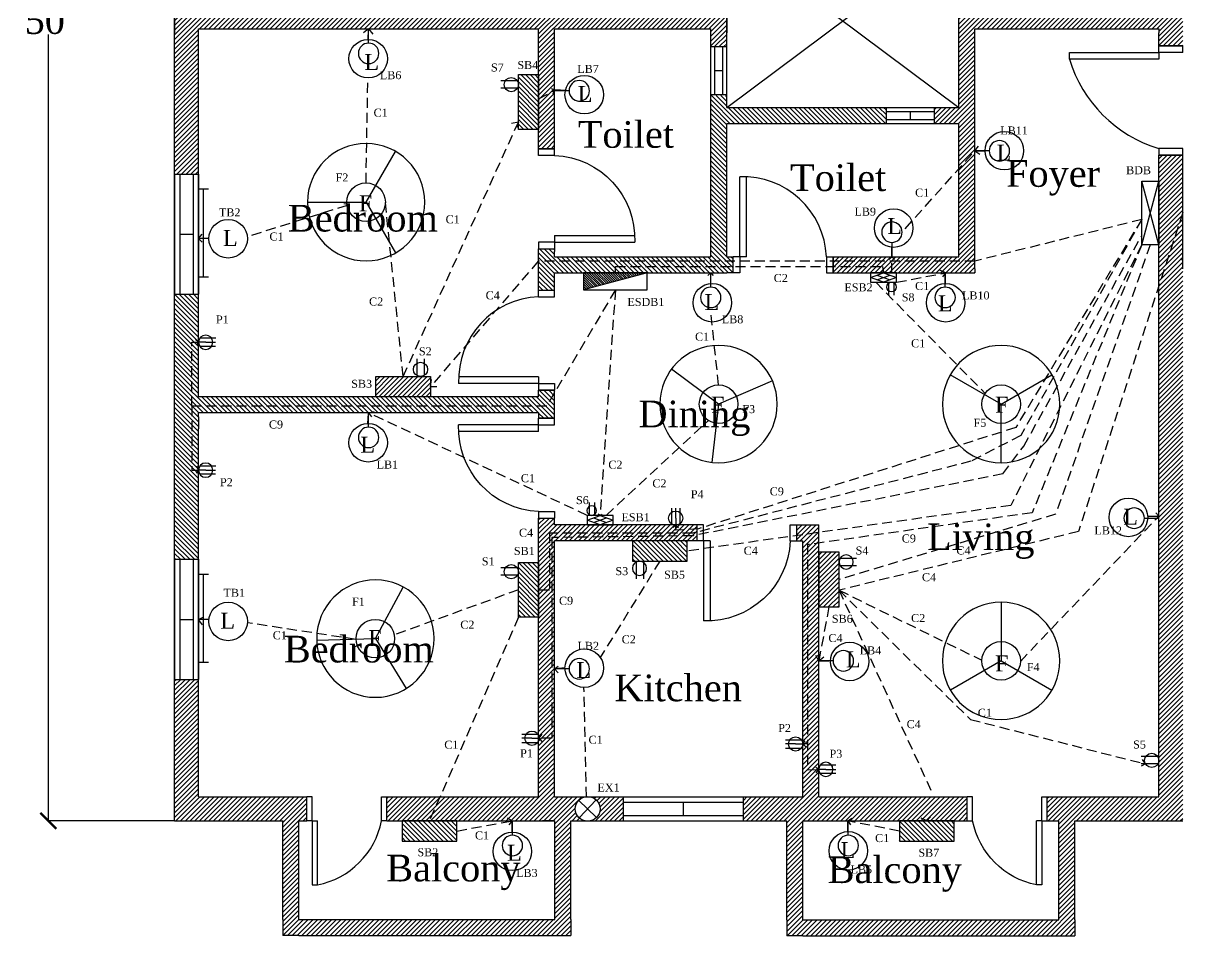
# Model space of a CAD drawing. Header units: inches. Extents: x -263 to 3557, y 209 to 1002.
# Drawn here: x -262.6 to 172.1, y 209.4 to 551.6 of the extents above; entities that cross this region are included whole.
import ezdxf

# ---------------------------------------------------------------- set-up
doc = ezdxf.new("R2010")
doc.units = ezdxf.units.IN
doc.header["$LTSCALE"] = 15
doc.header["$MEASUREMENT"] = 0
doc.linetypes.add('HIDDEN', pattern=[0.375, 0.25, -0.125])
for name, color, linetype in [('ConFit_name', 222, 'Continuous'), ('Dimensions', 18, 'Continuous'), ('Door', 84, 'Continuous'), ('EC', 20, 'HIDDEN'), ('EC_ARROW', 20, 'HIDDEN'), ('Fittings', 194, 'Continuous'), ('Fixtures', 34, 'Continuous'), ('GC', 152, 'HIDDEN'), ('GC_ARROW', 152, 'HIDDEN'), ('Hatches', 150, 'Continuous'), ('LF', 34, 'Continuous'), ('Text', 11, 'Continuous'), ('Window', 222, 'Continuous')]:
    doc.layers.add(name, color=color, linetype=linetype)
doc.styles.get("Standard").update_dxf_attribs({"font": 'times.ttf', "height": 10})
doc.dimstyles.get("Standard").update_dxf_attribs({"dimtxt": 6, "dimasz": 6, "dimexe": 0.18, "dimexo": 0.0625, "dimgap": 0.09, "dimtad": 0, "dimtih": 1, "dimtoh": 1, "dimzin": 0, "dimdsep": 46, "dimlunit": 4, "dimtxsty": 'Standard', "dimblk": 'ARCHTICK', "dimcen": 0.0625, "dimadec": 0, "dimazin": 0, "dimtfac": 1, "dimtofl": 0, "dimtmove": 0, "dimatfit": 3, "dimfxl": 1, "dimtolj": 1, "dimtzin": 0, "dimarcsym": 0})

# ---------------------------------------------------------------- blocks, each defined once
blk = doc.blocks.new('maindoor')
at = {"layer": 'Door'}
for p, q in [((9, 0), (0, 0)), ((0, 0), (0, -2.5)), ((9, -2.5), (9, 0)), ((0, -2.5), (9, -2.5)), ((0, -38.5), (9, -38.5)), ((0, -38.5), (0, -41)), ((9, -38.5), (9, -36)), ((9, -36), (42.5, -36)), ((9, -38.5), (9, -41)), ((42.5, -38.5), (9, -38.5)), ((42.5, -36), (42.5, -38.5)), ((0, -41), (0.08, -41)), ((9, -41), (0.08, -41))]:
    blk.add_line(p, q, dxfattribs=at)
blk.add_arc((-5.47, -50.47), 50.1, 16.7839, 73.2161, dxfattribs=at)
blk = doc.blocks.new('Maingate')
at = {"layer": 'Door'}
blk.add_blockref('maindoor', (0, 0), dxfattribs=at)
blk = doc.blocks.new('win')
for p, q in [((760.56, 398.24), (805.56, 398.24)), ((760.56, 398.24), (760.56, 389.24)), ((760.56, 396.24), (805.56, 396.24)), ((783.06, 396.24), (783.06, 391.24)), ((805.56, 398.24), (805.56, 389.24)), ((760.56, 391.24), (805.56, 391.24)), ((760.56, 389.24), (805.56, 389.24))]:
    blk.add_line(p, q)
blk = doc.blocks.new('window_vertical')
at = {"layer": 'Window', "rotation": 270}
blk.add_blockref('win', (-389.24, 805.56), dxfattribs=at)
blk = doc.blocks.new('window_v')
at = {"layer": 'Window'}
blk.add_blockref('win', (-760.56, -389.24), dxfattribs=at)
blk = doc.blocks.new('d22')
at = {"layer": 'Door'}
for p, q in [((0, -9), (0, 0)), ((2, 0), (0, 0)), ((2, -9), (2, 0)), ((28, -9), (28, 0)), ((28, 0), (30, 0)), ((30, -9), (30, 0)), ((2, -9), (0, -9)), ((2, -9), (4, -9)), ((2, -9), (2, -33)), ((4, -33), (4, -9)), ((30, -9), (28, -9)), ((2, -33), (4, -33))]:
    blk.add_line(p, q, dxfattribs=at)
blk.add_arc((-1.89, -3.11), 30.47, 281.1524, 348.8476, dxfattribs=at)
blk = doc.blocks.new('door')
at = {"layer": 'Door', "lineweight": -2}
for p, q in [((2.5, 6), (2.5, 36)), ((5, 6), (5, 36)), ((2.5, 6), (0, 6)), ((0, 0), (0, 6)), ((5, 6), (2.5, 6)), ((2.5, 6), (2.5, 0)), ((35, 6), (35, 0)), ((35, 6), (37.5, 6)), ((37.5, 6), (37.5, 0)), ((2.5, 0), (0, 0)), ((35, 0), (37.5, 0))]:
    blk.add_line(p, q, dxfattribs=at)
blk.add_arc((3.75, 4.75), 31.27, 2.2906, 92.2906, dxfattribs=at)
blk = doc.blocks.new('wi2')
at = {"layer": 'Window', "lineweight": -2}
for p, q in [((0, 6), (0, 0)), ((0, 6), (18, 6)), ((0, 4.5), (18, 4.5)), ((9, 4.5), (9, 1.5)), ((18, 6), (18, 0)), ((0, 1.5), (18, 1.5)), ((0, 0), (18, 0))]:
    blk.add_line(p, q, dxfattribs=at)
blk = doc.blocks.new('_ArchTick')
at = {"color": 0, "linetype": 'ByBlock', "const_width": 0.15}
blk.add_lwpolyline([(-0.5, -0.5), (0.5, 0.5)], dxfattribs=at)
blk = doc.blocks.new('*D45')
at = {"layer": 'Defpoints', "color": 0, "lineweight": -2}
for p in [(-205.87, 852.5), (-253.15, 252.5), (-205.87, 252.5)]:
    blk.add_point(p, dxfattribs=at)
at = {"layer": 'Dimensions', "color": 0, "lineweight": -2}
for p, q in [((-205.93, 852.5), (-253.33, 852.5)), ((-253.15, 852.5), (-253.15, 557.68)), ((-253.15, 252.5), (-253.15, 547.33)), ((-205.93, 252.5), (-253.33, 252.5))]:
    blk.add_line(p, q, dxfattribs=at)
at = {"layer": 'Dimensions', "color": 0, "lineweight": -2, "xscale": 6, "yscale": 6, "zscale": 6}
for p, rotation in [((-253.15, 852.5), 90), ((-253.15, 252.5), 270)]:
    blk.add_blockref('_ArchTick', p, dxfattribs=dict(at, rotation=rotation))
at = {"layer": 'Dimensions', "color": 0, "lineweight": -2, "insert": (-253.15, 552.5), "char_height": 10, "attachment_point": 5}
blk.add_mtext("\\A1;50'", dxfattribs=at)
blk = doc.blocks.new('F')
at = {"layer": 'Fittings', "lineweight": -2}
for p, q in [((0, 0), (11.03, 19.03)), ((-22, 0), (0, 0)), ((0, 0), (10.98, -19.06))]:
    blk.add_line(p, q, dxfattribs=at)
blk.add_circle((0, 0), 22, dxfattribs=at)
blk = doc.blocks.new('LC')
at = {"layer": 'Fittings', "lineweight": -2}
blk.add_circle((0, 0), 3.84, dxfattribs=at)
blk = doc.blocks.new('LB')
at = {"layer": 'Fittings', "lineweight": -2}
blk.add_line((0, 5.39), (0, 0), dxfattribs=at)
blk.add_blockref('LC', (0, 9.23), dxfattribs=at)
blk = doc.blocks.new('SB')
at = {"layer": 'Fixtures', "lineweight": -2}
h = blk.add_hatch(dxfattribs=at)
h.set_pattern_fill('ANSI31', color=256, scale=10, style=0)
h.set_pattern_definition([(45, (151.571, -705.9063), (-0.8838835, 0.8838835), [])])
h.paths.add_polyline_path([(0, 0), (0, 7.61), (-20.56, 7.61), (-20.56, 0)])
blk.add_lwpolyline([(-20.56, 7.61), (0, 7.61), (0, 0), (-20.56, 0)], close=True, dxfattribs=at)
blk = doc.blocks.new('TL')
at = {"layer": 'Fittings', "lineweight": -2}
for p, q in [((1.89, 0), (0, 0)), ((1.89, 0), (1.89, -32.95)), ((3.77, 0), (1.89, 0)), ((1.89, -32.95), (0, -32.95)), ((3.77, -32.95), (1.89, -32.95))]:
    blk.add_line(p, q, dxfattribs=at)
blk = doc.blocks.new('S2')
at = {"layer": 'Fixtures', "lineweight": -2}
for p, q in [((-1.32, -2.32), (-1.32, 3.91)), ((1.46, -2.24), (1.46, 3.91))]:
    blk.add_line(p, q, dxfattribs=at)
blk.add_circle((0, 0), 2.67, dxfattribs=at)
blk = doc.blocks.new('S3')
at = {"layer": 'Fixtures', "lineweight": -2}
for p, q in [((-1.57, 3.74), (-1.57, -2.16)), ((0, 0), (0, 3.74)), ((0, 0), (0, -2.67)), ((1.54, 3.77), (1.54, -2.18))]:
    blk.add_line(p, q, dxfattribs=at)
blk.add_circle((0, 0), 2.67, dxfattribs=at)
blk = doc.blocks.new('BDB')
at = {"layer": 'Fixtures', "lineweight": -2}
for p, q in [((0, 6.41), (23.83, 0)), ((0, 0), (23.83, 6.41))]:
    blk.add_line(p, q, dxfattribs=at)
blk.add_lwpolyline([(0, 6.41), (23.83, 6.41), (23.83, 0), (0, 0)], close=True, dxfattribs=at)
blk = doc.blocks.new('EBDB')
at = {"layer": 'Fixtures', "lineweight": -2}
h = blk.add_hatch(dxfattribs=at)
h.set_pattern_fill('ANSI31', color=256, scale=5, style=0)
h.paths.add_polyline_path([(0, 0), (-23.83, 6.41), (-23.83, 0)])
blk.add_line((0, 0), (-23.83, 6.41), dxfattribs=at)
blk.add_lwpolyline([(0, 0), (-23.83, 0), (-23.83, 6.41), (0, 6.41)], close=True, dxfattribs=at)
blk = doc.blocks.new('ESB')
at = {"layer": 'Fixtures', "lineweight": -2}
for p, q in [((-4.67, 0), (-9.55, -1.78)), ((0.21, -1.78), (-4.67, 0)), ((-9.55, -1.78), (-4.67, -3.56)), ((-7.11, -0.89), (-2.23, -2.67)), ((-7.11, -2.67), (-2.23, -0.89)), ((-4.67, -3.56), (0.21, -1.78))]:
    blk.add_line(p, q, dxfattribs=at)
blk.add_lwpolyline([(-9.55, 0), (0.21, 0), (0.21, -3.56), (-9.55, -3.56)], close=True, dxfattribs=at)
blk = doc.blocks.new('Arrow')
at = {"layer": 'GC_ARROW', "lineweight": -2}
for p, q in [((1.5, 2), (0, 0)), ((0, 0), (2, -1))]:
    blk.add_line(p, q, dxfattribs=at)
blk = doc.blocks.new('ES2')
at = {"layer": 'Fixtures', "lineweight": -2}
for p, q in [((-1, -3), (-1, 1.5)), ((1, -3), (1, 1.5))]:
    blk.add_line(p, q, dxfattribs=at)
blk.add_circle((0, 0), 1.8, dxfattribs=at)

msp = doc.modelspace()

# ---------------------------------------------------------------- hatches: boundary and pattern name
at = {"layer": 'Hatches', "lineweight": -2}
h = msp.add_hatch(dxfattribs=at)
h.set_pattern_fill('ANSI31', color=256, scale=10, style=0)
h.paths.add_polyline_path([(1.132, 557.003), (1.132, 562.204), (-4.868, 562.204), (-4.868, 557.003), (-4.868, 555.503), (-63.368, 555.503), (-63.368, 557.003), (-63.368, 600.5), (-69.368, 600.5), (-69.368, 557.003), (-69.368, 555.503), (-196.868, 555.503), (-196.868, 557.003), (-196.868, 610.003), (-205.868, 610.003), (-205.868, 548.003), (-205.868, 495.003), (-196.868, 495.003), (-196.868, 548.003), (-196.868, 549.503), (-69.368, 549.503), (-69.368, 548.003), (-69.368, 504.507), (-63.368, 504.507), (-63.368, 548.003), (-63.368, 549.503), (-4.868, 549.503), (-4.868, 548.003), (-4.868, 542.803), (1.132, 542.803)])
h.paths.add_polyline_path([(172.132, 557.003), (172.132, 561.903), (163.132, 561.903), (163.132, 557.003), (163.132, 555.503), (94.132, 555.503), (94.132, 557.003), (94.132, 645.503), (94.132, 647.003), (85.132, 647.003), (41, 647.003), (41, 641.003), (85.132, 641.003), (88.132, 641.003), (88.132, 591), (79, 591), (79, 585), (88.132, 585), (88.132, 557.003), (88.132, 548.003), (88.132, 520.007), (79, 520.007), (79, 514.007), (88.132, 514.007), (88.132, 464.003), (85.132, 464.003), (41, 464.003), (41, 458.003), (85.132, 458.003), (94.132, 458.003), (94.132, 459.503), (94.132, 548.003), (94.132, 549.503), (163.132, 549.503), (163.132, 548.003), (163.132, 543.103), (172.132, 543.103), (172.132, 548.003)])
h.paths.add_polyline_path([(340.132, 557.003), (340.132, 585), (349.264, 585), (349.264, 591), (340.132, 591), (340.132, 641.003), (343.132, 641.003), (387.264, 641.003), (387.264, 647.003), (343.132, 647.003), (334.132, 647.003), (334.132, 645.503), (334.132, 557.003), (334.132, 555.503), (265.132, 555.503), (265.132, 557.003), (265.132, 561.903), (256.132, 561.903), (256.132, 557.003), (256.132, 548.003), (256.132, 543.103), (265.132, 543.103), (265.132, 548.003), (265.132, 549.503), (334.132, 549.503), (334.132, 548.003), (334.132, 459.503), (334.132, 458.003), (343.132, 458.003), (387.264, 458.003), (387.264, 464.003), (343.132, 464.003), (340.132, 464.003), (340.132, 514.007), (349.264, 514.007), (349.264, 520.007), (340.132, 520.007), (340.132, 548.003)])
h.paths.add_polyline_path([(634.132, 557.003), (634.132, 610.003), (625.132, 610.003), (625.132, 557.003), (625.132, 555.503), (497.632, 555.503), (497.632, 557.003), (497.632, 600.5), (491.632, 600.5), (491.632, 557.003), (491.632, 555.503), (433.132, 555.503), (433.132, 557.003), (433.132, 562.204), (427.132, 562.204), (427.132, 548.003), (427.132, 542.803), (433.132, 542.803), (433.132, 548.003), (433.132, 549.503), (491.632, 549.503), (491.632, 548.003), (491.632, 504.507), (497.632, 504.507), (497.632, 548.003), (497.632, 549.503), (625.132, 549.503), (625.132, 548.003), (625.132, 495.003), (634.132, 495.003)])
h = msp.add_hatch(dxfattribs=at)
h.set_pattern_fill('ANSI31', color=256, scale=10, style=0)
h.set_pattern_definition([(315, (0, 1105.0067), (-0.8838835, -0.8838835), [])])
h.paths.add_polyline_path([(-63.368, 403.507), (-69.368, 403.507), (-69.368, 405.507), (-196.868, 405.507), (-196.868, 404.003), (-196.868, 399.503), (-196.868, 350.566), (-205.868, 350.566), (-205.868, 450.003), (-196.868, 450.003), (-196.868, 411.507), (-69.368, 411.507), (-69.368, 414.007), (-63.368, 414.007)])
h.paths.add_polyline_path([(1.132, 464.003), (3.5, 464.003), (3.5, 458.003), (1.132, 458.003), (-4.868, 458.003), (-63.368, 458.003), (-63.368, 451.507), (-69.368, 451.507), (-69.368, 467.007), (-63.368, 467.007), (-63.368, 466.003), (-63.368, 464.003), (-4.868, 464.003), (-4.868, 524.507), (1.132, 524.507), (1.132, 520.007), (61, 520.007), (61, 514.007), (1.132, 514.007)])
h = msp.add_hatch(dxfattribs=at)
h.set_pattern_fill('ANSI31', color=256, scale=10, style=0)
h.paths.add_polyline_path([(27.424, 363.503), (27.424, 357.503), (29.632, 357.503), (29.632, 261.503), (7.403, 261.503), (7.406, 252.503), (23.694, 252.503), (23.694, 209.404), (131.694, 209.404), (131.694, 252.503), (172.132, 252.503), (172.121, 468.503), (172.121, 502.103), (163.132, 502.103), (163.132, 261.503), (121.326, 261.503), (121.326, 252.503), (125.694, 252.503), (125.694, 215.404), (29.694, 215.404), (29.694, 252.503), (91.326, 252.503), (91.326, 261.503), (35.632, 261.503), (35.632, 363.503)])
edge = h.paths.add_edge_path()
edge.add_arc((-51, 257.003), 4.641, 284.1361, 435.86389)
edge.add_line((-49.867, 261.503), (-37.597, 261.503))
edge.add_line((-37.597, 261.503), (-37.594, 252.503))
edge.add_line((-37.594, 252.503), (-49.867, 252.503))
edge = h.paths.add_edge_path()
edge.add_arc((-51, 257.003), 4.641, 104.13611, 255.8639)
edge.add_line((-52.133, 252.503), (-57.287, 252.503))
edge.add_line((-57.287, 252.503), (-57.287, 209.503))
edge.add_line((-57.287, 209.503), (-165.287, 209.503))
edge.add_line((-165.287, 209.503), (-165.287, 252.503))
edge.add_line((-165.287, 252.503), (-205.868, 252.503))
edge.add_line((-205.868, 252.503), (-205.868, 305.566))
edge.add_line((-205.868, 305.566), (-196.868, 305.566))
edge.add_line((-196.868, 305.566), (-196.868, 261.503))
edge.add_line((-196.868, 261.503), (-156.272, 261.503))
edge.add_line((-156.272, 261.503), (-156.272, 252.503))
edge.add_line((-156.272, 252.503), (-159.287, 252.503))
edge.add_line((-159.287, 252.503), (-159.287, 215.503))
edge.add_line((-159.287, 215.503), (-63.287, 215.503))
edge.add_line((-63.287, 215.503), (-63.287, 252.503))
edge.add_line((-63.287, 252.503), (-126.272, 252.503))
edge.add_line((-126.272, 252.503), (-126.272, 261.503))
edge.add_line((-126.272, 261.503), (-69.368, 261.503))
edge.add_line((-69.368, 261.503), (-69.368, 366.007))
edge.add_line((-69.368, 366.007), (-63.368, 366.007))
edge.add_line((-63.368, 366.007), (-63.368, 363.503))
edge.add_line((-63.368, 363.503), (-10.076, 363.503))
edge.add_line((-10.076, 363.503), (-10.076, 357.503))
edge.add_line((-10.076, 357.503), (-63.368, 357.503))
edge.add_line((-63.368, 357.503), (-63.368, 261.503))
edge.add_line((-63.368, 261.503), (-52.133, 261.503))

# ---------------------------------------------------------------- linework, layer by layer
for p, q in [((-205.868, 852.503), (-205.868, 548.003)), ((1.132, 585), (1.132, 548.003)), ((-205.868, 252.503), (-205.868, 557.003)), ((1.132, 520.007), (1.132, 557.003)), ((-196.868, 549.503), (-69.368, 549.503)), ((-196.868, 411.507), (-196.868, 548.003)), ((-196.868, 411.507), (-196.868, 548.003)), ((-63.368, 549.503), (-4.868, 549.503)), ((-4.868, 464.003), (-4.868, 548.003)), ((88.132, 520.007), (88.132, 548.003)), ((94.132, 549.503), (163.132, 549.503)), ((94.132, 459.503), (94.132, 548.003)), ((163.132, 543.103), (163.132, 548.003)), ((172.132, 543.103), (163.132, 543.103)), ((163.132, 543.003), (163.132, 543.003)), ((94.132, 518.003), (94.132, 518.003)), ((94.132, 518.003), (94.132, 518.003)), ((1.132, 464.003), (1.132, 514.007)), ((88.132, 464.003), (88.132, 514.007)), ((172.121, 502.103), (163.132, 502.103)), ((163.132, 468.503), (163.132, 502.103)), ((172.121, 502.103), (163.132, 502.103)), ((163.132, 502.103), (172.121, 502.103)), ((172.121, 468.503), (172.121, 502.103)), ((-63.368, 464.003), (-63.368, 466.003)), ((163.132, 261.503), (163.132, 468.503)), ((-63.368, 464.003), (-4.868, 464.003)), ((85.132, 464.003), (88.132, 464.003)), ((-63.368, 458.003), (-4.868, 458.003)), ((41, 458.003), (85.132, 458.003)), ((-196.868, 404.003), (-196.868, 405.507)), ((-196.868, 404.003), (-196.868, 405.507)), ((-63.368, 404.003), (-63.368, 406.003)), ((-196.868, 261.503), (-196.868, 399.503)), ((-196.868, 261.503), (-196.868, 399.503)), ((-69.368, 261.503), (-69.368, 363.503)), ((24.924, 363.503), (34.132, 363.503)), ((35.632, 261.503), (35.632, 363.503)), ((-63.368, 261.503), (-63.368, 357.503)), ((24.924, 357.503), (29.632, 357.503)), ((29.632, 261.503), (29.632, 357.503)), ((-196.868, 261.503), (-156.272, 261.503)), ((-126.272, 261.503), (-69.368, 261.503)), ((-63.368, 261.503), (29.632, 261.503)), ((35.632, 261.503), (91.326, 261.503)), ((121.326, 261.503), (163.132, 261.503)), ((-205.868, 252.503), (-165.287, 252.503)), ((-165.287, 215.503), (-165.287, 252.602)), ((-159.287, 215.503), (-159.287, 252.602)), ((-159.287, 252.503), (-156.272, 252.503)), ((-126.272, 252.503), (-63.287, 252.503)), ((-63.368, 252.503), (-67.868, 252.544)), ((-63.287, 215.503), (-63.287, 252.503)), ((-57.287, 252.503), (23.694, 252.503)), ((-57.287, 215.503), (-57.287, 252.503)), ((131.694, 252.503), (172.132, 252.503)), ((-159.287, 215.503), (-63.287, 215.503)), ((29.694, 215.404), (125.694, 215.404)), ((-159.287, 209.503), (-63.287, 209.503)), ((29.694, 209.404), (125.694, 209.404))]:
    msp.add_line(p, q)
at = {"lineweight": -2}
for p, q in [((1.132, 585), (88.132, 520.007)), ((1.132, 520.007), (88.132, 585)), ((88.132, 548.003), (88.132, 557.003)), ((-196.868, 548.003), (-196.868, 549.503)), ((-69.368, 548.003), (-69.368, 549.503)), ((-69.368, 504.507), (-69.368, 548.003)), ((-63.368, 548.003), (-63.368, 549.503)), ((-63.368, 504.507), (-63.368, 548.003)), ((-4.868, 548.003), (-4.868, 549.503)), ((94.132, 548.003), (94.132, 549.503)), ((163.132, 549.503), (163.132, 548.003)), ((1.132, 520.007), (88.132, 520.007)), ((1.132, 514.007), (88.132, 514.007)), ((-69.368, 504.507), (-63.368, 504.507)), ((-69.368, 451.507), (-69.368, 467.007)), ((-69.368, 467.007), (-63.368, 467.007)), ((-63.368, 467.007), (-63.368, 466.003)), ((172.122, 459.503), (172.121, 468.503)), ((1.132, 464.003), (3.5, 464.003)), ((3.5, 458.003), (3.5, 464.003)), ((41, 464.003), (85.132, 464.003)), ((41, 458.003), (41, 464.003)), ((-63.368, 451.507), (-63.368, 458.003)), ((-4.868, 458.003), (1.132, 458.003)), ((3.5, 458.003), (1.132, 458.003)), ((85.132, 458.003), (94.132, 458.003)), ((94.132, 459.503), (94.132, 458.003)), ((-69.368, 451.507), (-63.368, 451.507)), ((-69.368, 411.507), (-69.368, 414.007)), ((-69.368, 414.007), (-63.368, 414.007)), ((-69.368, 414.007), (-63.368, 414.007)), ((-63.368, 403.507), (-63.368, 414.007)), ((-69.368, 411.507), (-196.868, 411.507)), ((-69.368, 405.507), (-196.868, 405.507)), ((-69.368, 405.507), (-69.368, 403.507)), ((-196.868, 404.003), (-196.868, 399.503)), ((-69.368, 403.507), (-63.368, 403.507)), ((-69.368, 366.007), (-63.368, 366.007)), ((-69.368, 363.503), (-69.368, 366.007)), ((-63.368, 363.503), (-63.368, 366.007)), ((-7.576, 363.503), (-63.368, 363.503)), ((34.132, 363.503), (35.632, 363.503)), ((-5.076, 357.503), (-63.368, 357.503)), ((-205.868, 305.566), (-196.868, 305.566)), ((-156.272, 252.503), (-156.272, 261.503)), ((-126.272, 252.503), (-126.272, 261.503)), ((91.326, 252.503), (91.326, 261.503)), ((121.326, 252.503), (121.326, 261.503)), ((23.694, 215.404), (23.694, 252.503)), ((29.694, 215.404), (29.694, 252.503)), ((29.694, 252.503), (91.326, 252.503)), ((121.326, 252.503), (125.694, 252.503)), ((125.694, 215.404), (125.694, 252.503)), ((131.694, 215.404), (131.694, 252.503)), ((-165.287, 215.503), (-165.287, 209.503)), ((-57.287, 215.503), (-57.287, 209.503)), ((23.694, 215.404), (23.694, 209.404)), ((131.694, 215.404), (131.694, 209.404)), ((-159.287, 209.503), (-165.287, 209.503)), ((-63.287, 209.503), (-57.287, 209.503)), ((29.694, 209.404), (23.694, 209.404)), ((125.694, 209.404), (131.694, 209.404))]:
    msp.add_line(p, q, dxfattribs=at)
at = {"layer": 'EC', "lineweight": -2}
for p, q in [((94.132, 503.753), (98.077, 503.753)), ((-40.615, 458.003), (-40.615, 460.372)), ((-40.615, 460.372), (59.529, 460.372)), ((-4.85, 453.81), (-4.868, 458.003)), ((59.529, 460.372), (59.913, 458.003)), ((64.796, 454.446), (83.214, 458.003)), ((83.109, 453.934), (83.214, 458.003)), ((57, 454.446), (98.033, 412.797)), ((-40.615, 451.598), (-66.368, 407.98)), ((-40.615, 451.598), (-46.33, 367.06)), ((-1.903, 415.985), (-4.85, 443.287)), ((-199.423, 407.98), (-199.423, 432.01)), ((-199.423, 432.01), (-196.868, 431.958)), ((-66.368, 407.98), (-199.423, 407.98)), ((-199.423, 407.98), (-199.423, 384.007)), ((-133.356, 401.508), (-133.118, 405.507)), ((-51.213, 367.06), (-133.118, 405.507)), ((-44, 367.06), (-5.708, 402.636)), ((-5.708, 402.636), (-5.712, 402.634)), ((-199.423, 384.007), (-196.868, 384.007)), ((-196.868, 384.007), (-197.729, 382.919)), ((-196.868, 384.007), (-197.57, 385.51))]:
    msp.add_line(p, q, dxfattribs=at)
at = {"layer": 'EC_ARROW', "lineweight": -2}
for p, q in [((94.132, 503.753), (95.477, 505.524)), ((68, 474.507), (94.132, 503.753)), ((94.132, 503.753), (96, 502.507)), ((63.066, 464.003), (63.004, 467.745)), ((63.066, 464.003), (62, 463.007)), ((63.066, 458.003), (63.066, 464.003)), ((63.066, 464.003), (64, 463.007)), ((-4.868, 458.003), (-6, 457.007)), ((-4.868, 458.003), (-4, 457.007)), ((59.913, 458.003), (59, 458.507)), ((59.913, 458.003), (60.5, 458.507)), ((83.214, 458.003), (81, 459.007)), ((83.214, 458.003), (82, 456.507)), ((-196.868, 431.961), (-198, 433.007)), ((-197.5, 431.007), (-196.868, 431.961)), ((-133.118, 405.507), (-131, 406.007)), ((-133.118, 405.507), (-132, 404.007)), ((-46.33, 367.06), (-47, 367.507)), ((-46.33, 367.06), (-45.5, 367.507))]:
    msp.add_line(p, q, dxfattribs=at)
at = {"layer": 'Fittings', "lineweight": -2}
msp.add_line((-196.868, 405.507), (-196.868, 405.507), dxfattribs=at)
msp.add_line((-196.868, 405.507), (-196.868, 405.507), dxfattribs=at)
at = {"layer": 'Fixtures', "lineweight": -2}
for p, q in [((-54.253, 260.109), (-47.747, 253.898)), ((-54.082, 253.729), (-47.918, 260.278))]:
    msp.add_line(p, q, dxfattribs=at)
for centre, radius in [((-133.271, 538.278), 7.229), ((-52.271, 524.778), 7.229), ((105.229, 503.778), 7.229), ((-134.067, 484.474), 7.229), ((63.729, 474.778), 7.229), ((-185.771, 470.778), 7.229), ((-4.271, 446.778), 7.229), ((83.229, 446.778), 7.229), ((-1.903, 408.757), 7.229), ((104.009, 408.757), 7.229), ((-133.271, 394.278), 7.229), ((151.729, 366.278), 7.229), ((-185.771, 327.278), 7.229), ((-130.58, 320.833), 7.229), ((47.229, 312.278), 7.229), ((104.009, 312.503), 7.229), ((-52.271, 309.778), 7.229), ((-51, 257.003), 4.641), ((-79.219, 241.065), 7.229), ((46.729, 241.278), 7.229)]:
    msp.add_circle(centre, radius, dxfattribs=at)
at = {"layer": 'GC', "lineweight": -2}
for p, q in [((-133.279, 545.521), (-133.118, 549.503)), ((-134.088, 491.701), (-133.398, 531.05)), ((-69.368, 523.175), (-63.369, 526.598)), ((-59.313, 526.302), (-63.372, 526.596)), ((-120.171, 419.115), (-76.976, 514.507)), ((-141.182, 483.239), (-178.583, 471.539)), ((-120.171, 419.115), (-126.931, 485.619)), ((172.122, 480.655), (133, 361.007)), ((156.726, 477.99), (94.132, 462.358)), ((156.726, 477.99), (109.5, 400.007)), ((156.726, 477.99), (111.403, 397.013)), ((-193.249, 470.84), (-196.868, 470.853)), ((112.5, 393.007), (156.726, 472.007)), ((156.726, 468.503), (107.652, 370.768)), ((156.726, 468.503), (115.66, 368.024)), ((159.929, 468.503), (124.446, 367.507)), ((-69.515, 462.358), (-109.89, 415.311)), ((94.132, 462.358), (-69.515, 462.358)), ((172.122, 462.666), (171.5, 463.507)), ((109.5, 400.007), (-9.5, 362.007)), ((111.403, 397.013), (92.686, 387.351)), ((104.658, 382.595), (112.5, 393.007)), ((92.686, 387.351), (-11.682, 360.341)), ((104.658, 382.595), (-11.478, 359.407)), ((107.652, 370.768), (-13.661, 353.699)), ((115.66, 368.024), (31.433, 356.074)), ((124.446, 367.507), (43.24, 343.008)), ((111.222, 312.301), (163.085, 366.742)), ((159.184, 366.762), (163.085, 366.742)), ((-18, 363.503), (-19, 362.507)), ((-18, 361.507), (-18, 363.503)), ((-18, 363.337), (-17, 362.507)), ((-9.5, 362.007), (-18, 361.507)), ((133, 361.007), (43.24, 338.988)), ((-11.682, 360.341), (-65.361, 360.341)), ((-65.361, 360.341), (-65.361, 339.053)), ((-11.478, 359.407), (-64.424, 358.715)), ((-64.424, 358.715), (-64.424, 283.572)), ((31.433, 356.074), (31.433, 271.669)), ((-23.941, 349.895), (-46.251, 313.779)), ((-76.976, 339.145), (-123.503, 322.225)), ((-65.361, 339.053), (-69.368, 339.053)), ((43.24, 338.988), (77.962, 263.395)), ((43.24, 338.988), (96.8, 312.732)), ((43.24, 338.988), (92.5, 290.507)), ((39.436, 332.727), (35.632, 312.503)), ((-192.874, 328.023), (-196.868, 328.066)), ((-137.784, 320.515), (-178.559, 326.792)), ((-76.976, 328.865), (-110.307, 252.503)), ((-59.475, 309.834), (-63.368, 309.503)), ((35.632, 312.503), (39.67, 312.503)), ((-55.5, 304.507), (-55.5, 304.507)), ((-51.426, 261.503), (-52.398, 302.55)), ((92.5, 290.507), (158.144, 273.866)), ((-64.424, 283.572), (-69.368, 283.491)), ((31.433, 281.352), (29.632, 281.355)), ((31.433, 271.669), (35.632, 271.833)), ((-79.311, 248.244), (-79.252, 252.503)), ((46.551, 248.367), (46.551, 252.465))]:
    msp.add_line(p, q, dxfattribs=at)
at = {"layer": 'GC_ARROW', "lineweight": -2}
for p, q in [((-133.118, 549.503), (-135, 548.007)), ((-133.118, 549.503), (-131.5, 547.507)), ((-63.372, 526.596), (-64.5, 527.007)), ((-63.372, 526.596), (-64, 525.007)), ((-76.976, 514.507), (-79.5, 514.007)), ((-76.976, 514.507), (-77.5, 512.507)), ((-196.868, 470.853), (-195.5, 472.503)), ((-196.868, 470.853), (-195.5, 469.507)), ((74.005, 456.225), (74.005, 456.225)), ((-109.89, 415.311), (-109.5, 418.007)), ((-109.89, 415.311), (-107.5, 415.311)), ((163.085, 366.742), (162, 368.007)), ((162, 365.507), (163.085, 366.742)), ((35.632, 312.503), (34.5, 314.507)), ((35.632, 312.503), (37.5, 314.007)), ((-63.368, 309.503), (-62, 310.507)), ((-63.368, 309.503), (-62, 308.007)), ((-69.203, 283.491), (-68, 285.007)), ((-69.203, 283.494), (-68, 282.007)), ((29.632, 281.355), (30.5, 282.507)), ((29.632, 281.355), (31, 280.007)), ((158.144, 273.866), (157, 275.507)), ((35.632, 271.789), (34.5, 272.507)), ((35.632, 271.833), (34.5, 270.507)), ((158.144, 273.866), (156.5, 273.007)), ((-100.026, 248.699), (-79.252, 252.503)), ((-79.252, 252.503), (-81, 253.507)), ((-79.252, 252.503), (-80.5, 251.007)), ((46.551, 252.465), (48, 253.507)), ((65.883, 248.699), (46.551, 252.465)), ((46.551, 252.465), (47.5, 251.007)), ((76.163, 252.503), (74, 253.507)), ((76.163, 252.503), (77.5, 254.007))]:
    msp.add_line(p, q, dxfattribs=at)

# ---------------------------------------------------------------- block references
at = {"layer": 'Door', "rotation": 180}
msp.add_blockref('Maingate', (172.132, 502.103), dxfattribs=at)
at = {"layer": 'Door', "lineweight": -2, "xscale": -1}
for p, rotation in [((-69.368, 467.007), 270), ((-63.368, 403.507), 90), ((-10.076, 363.503), 180)]:
    msp.add_blockref('door', p, dxfattribs=dict(at, rotation=rotation))
at = {"layer": 'Door', "lineweight": -2}
msp.add_blockref('door', (3.5, 458.003), dxfattribs=at)
at = {"layer": 'Door', "lineweight": -2, "rotation": 90}
msp.add_blockref('door', (-63.368, 414.007), dxfattribs=at)
at = {"layer": 'Door'}
msp.add_blockref('d22', (-156.272, 261.503), dxfattribs=at)
at = {"layer": 'Door', "xscale": -1}
msp.add_blockref('d22', (121.326, 261.503), dxfattribs=at)
at = {"layer": 'Fittings', "lineweight": -2, "xscale": -1}
for name, p, rotation in [('LB', (-133.118, 549.503), 180), ('LB', (-63.368, 526.255), 270), ('F', (-134.067, 484.474), 180), ('LB', (94.132, 503.753), 270.0000000000003), ('TL', (-196.868, 456.392), 180), ('LB', (-4.868, 458.003), 180), ('LB', (83.012, 458.003), 180), ('F', (-1.903, 408.757), 23.38910789160956), ('F', (104.009, 408.757), 270.0000000000001), ('LB', (-133.118, 405.507), 180), ('LB', (163.132, 365.997), 90), ('TL', (-196.868, 311.878), 180), ('F', (-130.58, 320.833), 181.5063963637002), ('F', (104.009, 312.503), 90), ('LB', (-63.368, 309.503), 270), ('LB', (35.632, 312.503), 270), ('LB', (-79.213, 252.503), 180), ('LB', (46.705, 252.503), 180)]:
    msp.add_blockref(name, p, dxfattribs=dict(at, rotation=rotation))
msp.add_blockref('LB', (63.066, 464.003), dxfattribs=at)
at = {"layer": 'Fixtures', "lineweight": -2, "rotation": 90}
for name, p in [('S2', (-79.646, 528.577)), ('SB', (-69.368, 532.296)), ('BDB', (163.132, 468.503)), ('S2', (-79.646, 345.912)), ('SB', (-69.368, 349.426)), ('S3', (-71.873, 283.491)), ('S3', (26.962, 281.35)), ('S2', (160.464, 275.186))]:
    msp.add_blockref(name, p, dxfattribs=at)
at = {"layer": 'Fixtures', "lineweight": -2, "xscale": -1}
for name, p, rotation in [('EBDB', (-28.699, 458.003), 180), ('ESB', (64.583, 454.446), 180), ('S3', (-194.198, 431.959), 270), ('S3', (-194.198, 384.007), 270), ('ES2', (-49.469, 368.853), 180), ('ESB', (-41.661, 363.503), 180), ('SB', (-13.661, 357.503), 180), ('SB', (35.632, 353.288), 270), ('S2', (45.91, 349.601), 270), ('S2', (-31.552, 347.226), 180), ('S3', (38.302, 271.811), 270), ('SB', (-100.026, 252.503), 180), ('SB', (86.444, 252.503), 180)]:
    msp.add_blockref(name, p, dxfattribs=dict(at, rotation=rotation))
at = {"layer": 'Fixtures', "lineweight": -2}
for name, p in [('ES2', (62.912, 452.661)), ('S2', (-113.656, 421.783)), ('SB', (-109.89, 411.507)), ('S3', (-18, 366.007))]:
    msp.add_blockref(name, p, dxfattribs=at)
at = {"layer": 'GC_ARROW', "lineweight": -2, "xscale": -1, "rotation": 180}
msp.add_blockref('Arrow', (-196.868, 328.066), dxfattribs=at)
at = {"layer": 'Window', "lineweight": -2, "rotation": 90}
msp.add_blockref('wi2', (1.132, 524.803), dxfattribs=at)
at = {"layer": 'Window', "lineweight": -2, "xscale": -1, "rotation": 180}
msp.add_blockref('wi2', (61, 520.007), dxfattribs=at)
at = {"layer": 'Window', "xscale": -1}
for p in [(-196.868, 450.003), (-196.868, 305.566)]:
    msp.add_blockref('window_vertical', p, dxfattribs=at)
at = {"layer": 'Window', "xscale": -1, "rotation": 180.0149585080016}
msp.add_blockref('window_v', (-37.597, 261.503), dxfattribs=at)

# ---------------------------------------------------------------- texts
at = {"layer": 'ConFit_name', "lineweight": -2, "char_height": 3}
for s, insert, width, attachment_point in [('{\\C7;S7}', (-87.241, 533.433), 10, 7), ('{\\C7;SB4}', (-77.344, 534.366), 10, 7), ('{\\C7;LB7}', (-54.879, 532.942), 10, 7), ('{\\C7;LB6}', (-128.892, 530.55), 10, 7), ('{\\C7;LB11}', (103.702, 509.854), 10, 7), ('{\\C7;BDB}', (150.87, 494.95), 10, 7), ('{\\C7;F2}', (-145.486, 492.241), 10, 7), ('{\\C7;TB2}', (-189.218, 479.138), 10, 7), ('{\\C7;LB9}', (49.042, 479.398), 19.12963, 7), ('{\\C7;ESB2}', (45.242, 451.002), 10, 7), ('{\\C7;ESDB1}', (-36.076, 445.526), 10, 7), ('{\\C7;S8}', (66.755, 447.262), 10, 7), ('{\\C7;LB10}', (89.352, 447.967), 10, 7), ('{\\C7;P1}', (-190.333, 441.997), 10, 1), ('{\\C7;LB8}', (-0.696, 439.035), 10, 7), ('{\\C7;S2}', (-114.255, 427.006), 10, 7), ('{\\C7;SB3}', (-139.633, 414.837), 10, 7), ('{\\C7;F3}', (6.975, 405.35), 10, 7), ('{\\C7;F5}', (93.658, 400.203), 10, 7), ('{\\C7;LB1}', (-130.113, 384.592), 10, 7), ('{\\C7;P2}', (-188.833, 380.997), 10, 1), ('{\\C7;S6}', (-55.374, 371.223), 10, 7), ('{\\C7;P4}', (-12.333, 376.497), 10, 1), ('{\\C7;ESB1}', (-38.308, 364.822), 10, 7), ('{\\C7;LB12}', (139, 359.882), 10, 7), ('{\\C7;SB1}', (-78.639, 352.16), 10, 7), ('{\\C7;S4}', (49.459, 352.325), 10, 7), ('{\\C7;S1}', (-90.673, 348.265), 10, 7), ('{\\C7;S3}', (-40.595, 344.599), 10, 7), ('{\\C7;SB5}', (-22.345, 343.267), 10, 7), ('{\\C7;TB1}', (-187.5, 336.507), 10, 7), ('{\\C7;F1}', (-139.337, 333.216), 10, 7), ('{\\C7;SB6}', (40.564, 326.716), 10, 7), ('{\\C7;LB2}', (-54.784, 316.62), 10, 7), ('{\\C7;LB4}', (51.002, 314.917), 10, 7), ('{\\C7;F4}', (113.656, 308.684), 10, 7), ('{\\C7;P2}', (20.426, 285.822), 10, 7), ('{\\C7;S5}', (153.502, 279.587), 10, 7), ('{\\C7;P1}', (-76.324, 276.342), 10, 7), ('{\\C7;P3}', (39.684, 276.141), 10, 7), ('{\\C7;EX1}', (-47.333, 263.512), 10, 7), ('{\\C7;SB2}', (-114.817, 239.185), 10, 7), ('{\\C7;SB7}', (72.982, 239.023), 10, 7), ('{\\C7;LB5}', (47.577, 232.757), 10, 7), ('{\\C7;LB3}', (-77.807, 231.425), 10, 7)]:
    msp.add_mtext(s, dxfattribs=dict(at, insert=insert, width=width, attachment_point=attachment_point))
at = {"layer": 'EC', "lineweight": -2, "char_height": 3, "width": 9.5}
for s, insert, attachment_point in [('C1', (71.763, 486.509), 7), ('C2', (18.763, 454.509), 7), ('C1', (71.763, 451.509), 7), ('C1', (-10.737, 432.509), 7), ('C1', (70.263, 430.009), 7), ('C9', (-170.478, 402.63), 1), ('C2', (-43.237, 384.509), 7), ('C1', (-76.035, 379.438), 7), ('C2', (-26.737, 377.509), 7)]:
    msp.add_mtext(s, dxfattribs=dict(at, insert=insert, attachment_point=attachment_point))
at = {"layer": 'GC', "lineweight": -2, "char_height": 3, "width": 9, "attachment_point": 7}
for s, insert in [('C1', (-131.237, 516.509)), ('C1', (-104.237, 476.509)), ('C1', (-170.292, 470.056)), ('C2', (-132.952, 445.684)), ('C4', (-89.237, 448.009)), ('C9', (17.263, 374.506)), ('C4', (-76.737, 359.006)), ('C9', (66.764, 356.853)), ('C4', (7.499, 352.272)), ('C4', (87.232, 352.356)), ('C4', (74.332, 342.321)), ('C9', (-61.737, 333.506)), ('C2', (-98.737, 324.509)), ('C2', (70.263, 327.009)), ('C1', (-169.058, 320.536)), ('C2', (-38.237, 319.009)), ('C4', (39.263, 319.509)), ('C1', (95.263, 291.506)), ('C4', (68.592, 287.223)), ('C1', (-104.737, 279.509)), ('C1', (-50.658, 281.383)), ('C1', (-93.237, 245.509)), ('C1', (56.763, 244.509))]:
    msp.add_mtext(s, dxfattribs=dict(at, insert=insert))
at = {"layer": 'LF', "lineweight": -2, "char_height": 6, "width": 21.5, "attachment_point": 7}
for s, insert in [('L', (-134.714, 534.046)), ('L', (-54.714, 522.046)), ('L', (102.286, 500.046)), ('F', (-136.759, 481.05)), ('L', (61.286, 472.546)), ('L', (-187.714, 468.046)), ('L', (-7.214, 444.046)), ('L', (80.286, 443.546)), ('F', (-4.759, 405.55)), ('F', (101.741, 405.55)), ('L', (-136.214, 390.546)), ('L', (149.786, 363.546)), ('L', (-188.714, 324.546)), ('F', (-133.259, 318.05)), ('L', (45.786, 310.046)), ('F', (101.741, 308.55)), ('L', (-55.214, 306.046)), ('L', (-81.214, 237.546)), ('L', (43.786, 238.546))]:
    msp.add_mtext(s, dxfattribs=dict(at, insert=insert))
at = {"layer": 'Text', "lineweight": -2, "char_height": 10, "attachment_point": 7}
for s, insert, width in [('Toilet', (-54.692, 504.735), 36), ('Foyer', (105.872, 486.945), 48), ('Toilet', (24.883, 488.522), 36), ('Bedroom', (-163.387, 473.328), 53), ('Dining', (-31.955, 396.774), 65.5), ('Living', (76.226, 350.721), 68.5), ('Bedroom', (-164.892, 311.75), 53), ('Kitchen', (-40.989, 297.215), 63), ('Balcony', (-126.5, 226.507), 53.5), ('Balcony', (38.975, 225.885), 53.5)]:
    msp.add_mtext(s, dxfattribs=dict(at, insert=insert, width=width))

# ---------------------------------------------------------------- dimensions: what is measured, and where the dimension line sits
at = {"layer": 'Dimensions', "lineweight": -2}
dim = msp.add_linear_dim(base=(-253.145, 252.503), p1=(-205.868, 852.503), p2=(-205.868, 252.503), angle=90, dimstyle='Standard', dxfattribs=at)
dim.commit()
dim.dimension.update_dxf_attribs({"geometry": '*D45', "text_midpoint": (-253.145, 552.503)})

doc.saveas('drawing.dxf')
